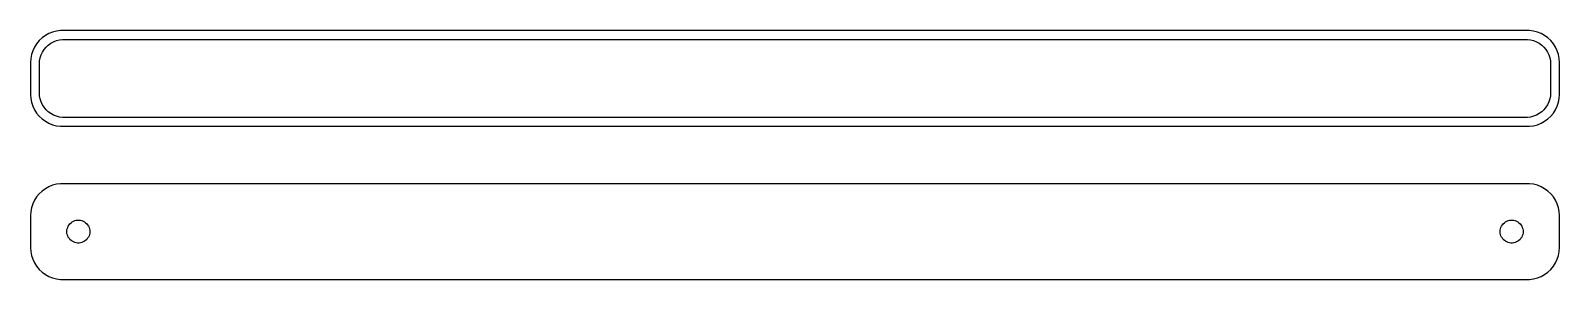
# Model space of a CAD drawing. Header units: metres. Extents: x -120 to 120, y 17 to 55.
import ezdxf

# ---------------------------------------------------------------- set-up
doc = ezdxf.new("R2010")
doc.units = ezdxf.units.M

msp = doc.modelspace()

# ---------------------------------------------------------------- linework, layer by layer
for p, q in [((-116.545, 55.2553), (-117.129, 55.0241)), ((-115.937, 55.4114), (-116.545, 55.2553)), ((-115.314, 55.4901), (-115.937, 55.4114)), ((115.314, 55.4901), (-115.314, 55.4901)), ((115.937, 55.4114), (115.314, 55.4901)), ((116.545, 55.2553), (115.937, 55.4114)), ((117.129, 55.0241), (116.545, 55.2553)), ((-119.382, 52.9088), (-119.649, 52.3406)), ((-119.045, 53.4389), (-119.382, 52.9088)), ((-118.645, 53.9227), (-119.045, 53.4389)), ((-118.187, 54.3526), (-118.645, 53.9227)), ((-117.679, 54.7216), (-118.187, 54.3526)), ((-117.88, 52.5244), (-117.571, 52.8988)), ((-117.129, 55.0241), (-117.679, 54.7216)), ((-117.571, 52.8988), (-117.216, 53.2315)), ((-117.216, 53.2315), (-116.823, 53.5171)), ((-116.823, 53.5171), (-116.398, 53.7512)), ((-116.398, 53.7512), (-115.946, 53.9301)), ((-115.946, 53.9301), (-115.475, 54.0509)), ((-115.475, 54.0509), (-114.993, 54.1118)), ((-114.993, 54.1118), (114.993, 54.1118)), ((114.993, 54.1118), (115.475, 54.0509)), ((115.475, 54.0509), (115.946, 53.9301)), ((115.946, 53.9301), (116.398, 53.7512)), ((116.398, 53.7512), (116.823, 53.5171)), ((116.823, 53.5171), (117.216, 53.2315)), ((117.679, 54.7216), (117.129, 55.0241)), ((117.216, 53.2315), (117.571, 52.8988)), ((117.571, 52.8988), (117.88, 52.5244)), ((118.187, 54.3526), (117.679, 54.7216)), ((118.645, 53.9227), (118.187, 54.3526)), ((119.045, 53.4389), (118.645, 53.9227)), ((119.382, 52.9088), (119.045, 53.4389)), ((119.649, 52.3406), (119.382, 52.9088)), ((-119.961, 51.1267), (-120, 50.5)), ((-120, 50.5), (-120, 45.5)), ((-119.843, 51.7434), (-119.961, 51.1267)), ((-119.649, 52.3406), (-119.843, 51.7434)), ((-118.619, 50.25), (-118.589, 50.735)), ((-118.589, 50.735), (-118.498, 51.2123)), ((-118.498, 51.2123), (-118.348, 51.6744)), ((-118.348, 51.6744), (-118.141, 52.1141)), ((-118.141, 52.1141), (-117.88, 52.5244)), ((117.88, 52.5244), (118.141, 52.1141)), ((118.141, 52.1141), (118.348, 51.6744)), ((118.348, 51.6744), (118.498, 51.2123)), ((118.498, 51.2123), (118.589, 50.735)), ((118.589, 50.735), (118.619, 50.25)), ((119.843, 51.7434), (119.649, 52.3406)), ((119.961, 51.1267), (119.843, 51.7434)), ((120, 50.5), (119.961, 51.1267)), ((120, 45.5), (120, 50.5)), ((-118.619, 45.75), (-118.619, 50.25)), ((118.619, 50.25), (118.619, 45.75)), ((-118.589, 45.265), (-118.619, 45.75)), ((118.619, 45.75), (118.589, 45.265)), ((-120, 45.5), (-119.961, 44.8733)), ((-119.961, 44.8733), (-119.843, 44.2566)), ((-119.843, 44.2566), (-119.649, 43.6594)), ((-119.649, 43.6594), (-119.382, 43.0912)), ((-118.498, 44.7877), (-118.589, 45.265)), ((-118.348, 44.3256), (-118.498, 44.7877)), ((-118.141, 43.8859), (-118.348, 44.3256)), ((-117.88, 43.4756), (-118.141, 43.8859)), ((-117.571, 43.1012), (-117.88, 43.4756)), ((117.88, 43.4756), (117.571, 43.1012)), ((118.141, 43.8859), (117.88, 43.4756)), ((118.348, 44.3256), (118.141, 43.8859)), ((118.498, 44.7877), (118.348, 44.3256)), ((118.589, 45.265), (118.498, 44.7877)), ((119.382, 43.0912), (119.649, 43.6594)), ((119.649, 43.6594), (119.843, 44.2566)), ((119.843, 44.2566), (119.961, 44.8733)), ((119.961, 44.8733), (120, 45.5)), ((-119.382, 43.0912), (-119.045, 42.5611)), ((-119.045, 42.5611), (-118.645, 42.0773)), ((-118.645, 42.0773), (-118.187, 41.6474)), ((-118.187, 41.6474), (-117.679, 41.2784)), ((-117.679, 41.2784), (-117.129, 40.9759)), ((-117.216, 42.7685), (-117.571, 43.1012)), ((-116.823, 42.4829), (-117.216, 42.7685)), ((-117.129, 40.9759), (-116.545, 40.7447)), ((-116.398, 42.2488), (-116.823, 42.4829)), ((-115.946, 42.0699), (-116.398, 42.2488)), ((-115.475, 41.9491), (-115.946, 42.0699)), ((-114.993, 41.8882), (-115.475, 41.9491)), ((114.993, 41.8882), (-114.993, 41.8882)), ((115.475, 41.9491), (114.993, 41.8882)), ((115.946, 42.0699), (115.475, 41.9491)), ((116.398, 42.2488), (115.946, 42.0699)), ((116.823, 42.4829), (116.398, 42.2488)), ((116.545, 40.7447), (117.129, 40.9759)), ((117.216, 42.7685), (116.823, 42.4829)), ((117.129, 40.9759), (117.679, 41.2784)), ((117.571, 43.1012), (117.216, 42.7685)), ((117.679, 41.2784), (118.187, 41.6474)), ((118.187, 41.6474), (118.645, 42.0773)), ((118.645, 42.0773), (119.045, 42.5611)), ((119.045, 42.5611), (119.382, 43.0912)), ((-116.545, 40.7447), (-115.937, 40.5886)), ((-115.937, 40.5886), (-115.314, 40.5099)), ((-115.314, 40.5099), (115.314, 40.5099)), ((115.314, 40.5099), (115.937, 40.5886)), ((115.937, 40.5886), (116.545, 40.7447)), ((-116.545, 31.2553), (-117.129, 31.0241)), ((-115.937, 31.4114), (-116.545, 31.2553)), ((-115.314, 31.4901), (-115.937, 31.4114)), ((115.314, 31.4901), (-115.314, 31.4901)), ((115.937, 31.4114), (115.314, 31.4901)), ((116.545, 31.2553), (115.937, 31.4114)), ((117.129, 31.0241), (116.545, 31.2553)), ((-119.382, 28.9088), (-119.649, 28.3406)), ((-119.045, 29.4389), (-119.382, 28.9088)), ((-118.645, 29.9227), (-119.045, 29.4389)), ((-118.187, 30.3526), (-118.645, 29.9227)), ((-117.679, 30.7216), (-118.187, 30.3526)), ((-117.129, 31.0241), (-117.679, 30.7216)), ((117.679, 30.7216), (117.129, 31.0241)), ((118.187, 30.3526), (117.679, 30.7216)), ((118.645, 29.9227), (118.187, 30.3526)), ((119.045, 29.4389), (118.645, 29.9227)), ((119.382, 28.9088), (119.045, 29.4389)), ((119.649, 28.3406), (119.382, 28.9088)), ((-119.961, 27.1267), (-120, 26.5)), ((-120, 26.5), (-120, 21.5)), ((-119.843, 27.7434), (-119.961, 27.1267)), ((-119.649, 28.3406), (-119.843, 27.7434)), ((119.843, 27.7434), (119.649, 28.3406)), ((119.961, 27.1267), (119.843, 27.7434)), ((120, 26.5), (119.961, 27.1267)), ((120, 21.5), (120, 26.5)), ((-114.3, 24), (-114.286, 24.2256)), ((-114.286, 23.7744), (-114.3, 24)), ((-114.286, 24.2256), (-114.243, 24.4476)), ((-114.243, 24.4476), (-114.174, 24.6626)), ((-114.174, 24.6626), (-114.077, 24.8671)), ((-114.077, 24.8671), (-113.956, 25.058)), ((-113.956, 25.058), (-113.812, 25.2322)), ((-113.812, 25.2322), (-113.647, 25.3869)), ((-113.647, 25.3869), (-113.464, 25.5198)), ((-113.464, 25.5198), (-113.266, 25.6287)), ((-113.266, 25.6287), (-113.056, 25.7119)), ((-113.056, 25.7119), (-112.837, 25.7681)), ((-112.837, 25.7681), (-112.613, 25.7964)), ((-112.613, 25.7964), (-112.387, 25.7964)), ((-112.387, 25.7964), (-112.163, 25.7681)), ((-112.163, 25.7681), (-111.944, 25.7119)), ((-111.944, 25.7119), (-111.734, 25.6287)), ((-111.734, 25.6287), (-111.536, 25.5198)), ((-111.536, 25.5198), (-111.353, 25.3869)), ((-111.353, 25.3869), (-111.188, 25.2322)), ((-111.188, 25.2322), (-111.044, 25.058)), ((-111.044, 25.058), (-110.923, 24.8671)), ((-110.923, 24.8671), (-110.826, 24.6626)), ((-110.826, 24.6626), (-110.757, 24.4476)), ((-110.757, 24.4476), (-110.714, 24.2256)), ((-110.714, 24.2256), (-110.7, 24)), ((-110.7, 24), (-110.714, 23.7744)), ((110.7, 24), (110.714, 24.2256)), ((110.714, 23.7744), (110.7, 24)), ((110.714, 24.2256), (110.757, 24.4476)), ((110.757, 24.4476), (110.826, 24.6626)), ((110.826, 24.6626), (110.923, 24.8671)), ((110.923, 24.8671), (111.044, 25.058)), ((111.044, 25.058), (111.188, 25.2322)), ((111.188, 25.2322), (111.353, 25.3869)), ((111.353, 25.3869), (111.536, 25.5198)), ((111.536, 25.5198), (111.734, 25.6287)), ((111.734, 25.6287), (111.944, 25.7119)), ((111.944, 25.7119), (112.163, 25.7681)), ((112.163, 25.7681), (112.387, 25.7964)), ((112.387, 25.7964), (112.613, 25.7964)), ((112.613, 25.7964), (112.837, 25.7681)), ((112.837, 25.7681), (113.056, 25.7119)), ((113.056, 25.7119), (113.266, 25.6287)), ((113.266, 25.6287), (113.464, 25.5198)), ((113.464, 25.5198), (113.647, 25.3869)), ((113.647, 25.3869), (113.812, 25.2322)), ((113.812, 25.2322), (113.956, 25.058)), ((113.956, 25.058), (114.077, 24.8671)), ((114.077, 24.8671), (114.174, 24.6626)), ((114.174, 24.6626), (114.243, 24.4476)), ((114.243, 24.4476), (114.286, 24.2256)), ((114.286, 24.2256), (114.3, 24)), ((114.3, 24), (114.286, 23.7744)), ((-114.243, 23.5524), (-114.286, 23.7744)), ((-114.174, 23.3374), (-114.243, 23.5524)), ((-114.077, 23.1329), (-114.174, 23.3374)), ((-113.956, 22.942), (-114.077, 23.1329)), ((-113.812, 22.7678), (-113.956, 22.942)), ((-113.647, 22.6131), (-113.812, 22.7678)), ((-113.464, 22.4802), (-113.647, 22.6131)), ((-113.266, 22.3713), (-113.464, 22.4802)), ((-113.056, 22.2881), (-113.266, 22.3713)), ((-112.837, 22.2319), (-113.056, 22.2881)), ((-112.613, 22.2036), (-112.837, 22.2319)), ((-112.387, 22.2036), (-112.613, 22.2036)), ((-112.163, 22.2319), (-112.387, 22.2036)), ((-111.944, 22.2881), (-112.163, 22.2319)), ((-111.734, 22.3713), (-111.944, 22.2881)), ((-111.536, 22.4802), (-111.734, 22.3713)), ((-111.353, 22.6131), (-111.536, 22.4802)), ((-111.188, 22.7678), (-111.353, 22.6131)), ((-111.044, 22.942), (-111.188, 22.7678)), ((-110.923, 23.1329), (-111.044, 22.942)), ((-110.826, 23.3374), (-110.923, 23.1329)), ((-110.757, 23.5524), (-110.826, 23.3374)), ((-110.714, 23.7744), (-110.757, 23.5524)), ((110.757, 23.5524), (110.714, 23.7744)), ((110.826, 23.3374), (110.757, 23.5524)), ((110.923, 23.1329), (110.826, 23.3374)), ((111.044, 22.942), (110.923, 23.1329)), ((111.188, 22.7678), (111.044, 22.942)), ((111.353, 22.6131), (111.188, 22.7678)), ((111.536, 22.4802), (111.353, 22.6131)), ((111.734, 22.3713), (111.536, 22.4802)), ((111.944, 22.2881), (111.734, 22.3713)), ((112.163, 22.2319), (111.944, 22.2881)), ((112.387, 22.2036), (112.163, 22.2319)), ((112.613, 22.2036), (112.387, 22.2036)), ((112.837, 22.2319), (112.613, 22.2036)), ((113.056, 22.2881), (112.837, 22.2319)), ((113.266, 22.3713), (113.056, 22.2881)), ((113.464, 22.4802), (113.266, 22.3713)), ((113.647, 22.6131), (113.464, 22.4802)), ((113.812, 22.7678), (113.647, 22.6131)), ((113.956, 22.942), (113.812, 22.7678)), ((114.077, 23.1329), (113.956, 22.942)), ((114.174, 23.3374), (114.077, 23.1329)), ((114.243, 23.5524), (114.174, 23.3374)), ((114.286, 23.7744), (114.243, 23.5524)), ((-120, 21.5), (-119.961, 20.8733)), ((-119.961, 20.8733), (-119.843, 20.2566)), ((-119.843, 20.2566), (-119.649, 19.6594)), ((-119.649, 19.6594), (-119.382, 19.0912)), ((119.382, 19.0912), (119.649, 19.6594)), ((119.649, 19.6594), (119.843, 20.2566)), ((119.843, 20.2566), (119.961, 20.8733)), ((119.961, 20.8733), (120, 21.5)), ((-119.382, 19.0912), (-119.045, 18.5611)), ((-119.045, 18.5611), (-118.645, 18.0773)), ((-118.645, 18.0773), (-118.187, 17.6474)), ((-118.187, 17.6474), (-117.679, 17.2784)), ((-117.679, 17.2784), (-117.129, 16.9759)), ((-117.129, 16.9759), (-116.545, 16.7447)), ((116.545, 16.7447), (117.129, 16.9759)), ((117.129, 16.9759), (117.679, 17.2784)), ((117.679, 17.2784), (118.187, 17.6474)), ((118.187, 17.6474), (118.645, 18.0773)), ((118.645, 18.0773), (119.045, 18.5611)), ((119.045, 18.5611), (119.382, 19.0912)), ((-116.545, 16.7447), (-115.937, 16.5886)), ((-115.937, 16.5886), (-115.314, 16.5099)), ((-115.314, 16.5099), (115.314, 16.5099)), ((115.314, 16.5099), (115.937, 16.5886)), ((115.937, 16.5886), (116.545, 16.7447))]:
    msp.add_line(p, q)

doc.saveas('drawing.dxf')
